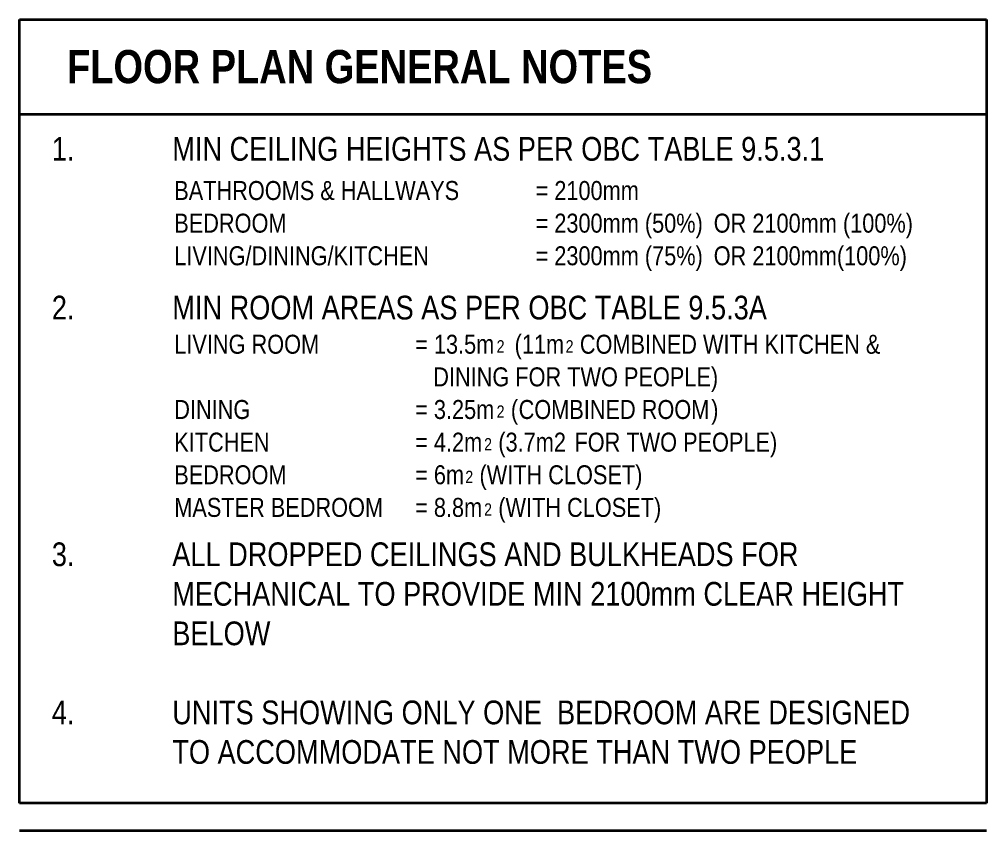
# Model space of a CAD drawing. Header units: millimetres. Extents: x -63583 to -8676, y -23737 to 12906.
# Drawn here: x -50537 to -45437, y -1900 to 2376 of the extents above; entities that cross this region are included whole.
import ezdxf

# ---------------------------------------------------------------- set-up
doc = ezdxf.new("R2010")
doc.units = ezdxf.units.MM
doc.layers.add('A-DETL', color=7, linetype='Continuous', lineweight=18, true_color=0x00a600)
doc.layers.add('G-ANNO-TEXT', color=7, linetype='Continuous', lineweight=9)
doc.styles.add('Arial Narrow_1', font='ARIALN.TTF', dxfattribs={"height": 100})
doc.styles.add('Arial Narrow_5', font='ARIALN.TTF', dxfattribs={"height": 125})
doc.styles.add('Arial Narrow_6', font='ARIALN.TTF', dxfattribs={"height": 64.991706})
doc.styles.add('Arial Narrow_B_1', font='ARIALNB.TTF', dxfattribs={"height": 175})

msp = doc.modelspace()

# ---------------------------------------------------------------- linework, layer by layer
at = {"layer": 'A-DETL', "color": 7, "lineweight": 35}
for p, q in [((-50537.3, 2375.7), (-45437.3, 2375.7)), ((-50537.3, -1754.9), (-50537.3, 2375.7)), ((-45437.3, 2375.7), (-45437.3, -1754.9)), ((-50537.3, 1875.7), (-45437.3, 1875.7)), ((-45437.3, -1754.9), (-50537.3, -1754.9)), ((-50537.3, -1899.7), (-45437.3, -1899.7))]:
    msp.add_line(p, q, dxfattribs=at)

# ---------------------------------------------------------------- texts
at = {"layer": 'G-ANNO-TEXT', "attachment_point": 1, "bg_fill": 3, "box_fill_scale": 1.25, "bg_fill_color": 256, "bg_fill_true_color": 13158600, "bg_fill_transparency": 0}
for s, insert, char_height, width, style in [('FLOOR PLAN GENERAL NOTES', (-50286, 2214.1), 175, 3791.982, 'Arial Narrow_B_1'), ('BATHROOMS & HALLWAYS ', (-49720.6, 1523.7), 100, 1904.008, 'Arial Narrow_1'), ('LIVING ROOM', (-49720.6, 713.6), 100, 937.974, 'Arial Narrow_1')]:
    msp.add_mtext(s, dxfattribs=dict(at, insert=insert, char_height=char_height, width=width, style=style))
at = {"layer": 'G-ANNO-TEXT', "char_height": 125, "attachment_point": 1, "style": 'Arial Narrow_5'}
for s, insert, width in [('1.', (-50366, 1755.8), 769.62), ('MIN CEILING HEIGHTS AS PER OBC TABLE 9.5.3.1', (-49731, 1755.8), 4168.775), ('2.', (-50366, 919.2), 144.304), ('^I', (-50247, 919.2), 625.316), ('MIN ROOM AREAS AS PER OBC TABLE 9.5.3A', (-49731, 919.2), 3804.007), ('3.', (-50366, -380.8), 144.304), ('^I', (-50247, -380.8), 625.316), ('ALL DROPPED CEILINGS AND BULKHEADS FOR ', (-49731, -380.8), 4048.522), ('^I', (-50366, -589.2), 769.62), ('MECHANICAL TO PROVIDE MIN 2100mm CLEAR HEIGHT ', (-49731, -589.2), 4721.939), ('^I', (-50366, -797.5), 769.62), ('BELOW ', (-49731, -797.5), 677.426), ('4.', (-50366, -1214.2), 144.304), ('^I', (-50247, -1214.2), 625.316), ('UNITS SHOWING ONLY ONE  BEDROOM ARE DESIGNED ', (-49731, -1214.2), 4766.032), ('^I', (-50366, -1422.6), 769.62), ('TO ACCOMMODATE NOT MORE THAN TWO PEOPLE', (-49731, -1422.6), 4393.248)]:
    msp.add_mtext(s, dxfattribs=dict(at, insert=insert, width=width))

# ---------------------------------------------------------------- next in the draw order: texts
at = {"layer": 'G-ANNO-TEXT', "char_height": 100, "attachment_point": 1, "style": 'Arial Narrow_1', "bg_fill": 3, "box_fill_scale": 1.25, "bg_fill_color": 256, "bg_fill_true_color": 13158600, "bg_fill_transparency": 0}
for s, insert, width in [('^I', (-48149.7, 1523.7), 404.852), ('BEDROOM', (-49720.6, 1351.7), 725.527), ('^I', (-48946.7, 713.6), 601.266)]:
    msp.add_mtext(s, dxfattribs=dict(at, insert=insert, width=width))

# ---------------------------------------------------------------- next in the draw order: texts
for s, insert, width in [('= 2100mm', (-47815.6, 1523.7), 677.426), ('= 13.5m', (-48450.6, 713.6), 521.097)]:
    msp.add_mtext(s, dxfattribs=dict(at, insert=insert, width=width))

# ---------------------------------------------------------------- next in the draw order: texts
at = {"layer": 'G-ANNO-TEXT', "attachment_point": 1, "bg_fill": 3, "box_fill_scale": 1.25, "bg_fill_color": 256, "bg_fill_true_color": 13158600, "bg_fill_transparency": 0}
for s, insert, char_height, width, style in [('^I^I^I', (-49122, 1351.7), 100, 1583.333, 'Arial Narrow_1'), ('2 ', (-48020.7, 684.9), 64.99, 76.16, 'Arial Narrow_6'), ('^I^I', (-49720.6, 541.6), 100, 1539.24, 'Arial Narrow_1')]:
    msp.add_mtext(s, dxfattribs=dict(at, insert=insert, char_height=char_height, width=width, style=style))

# ---------------------------------------------------------------- next in the draw order: texts
at = {"layer": 'G-ANNO-TEXT', "char_height": 100, "attachment_point": 1, "style": 'Arial Narrow_1', "bg_fill": 3, "box_fill_scale": 1.25, "bg_fill_color": 256, "bg_fill_true_color": 13158600, "bg_fill_transparency": 0}
for s, insert, width in [('= 2300mm (50%) ', (-47815.6, 1351.7), 1138.396), ('LIVING/DINING/KITCHEN', (-49720.6, 1179.8), 1655.485), (' (11m', (-47957.9, 713.6), 364.768), ('DINING ', (-49720.6, 369.7), 529.114)]:
    msp.add_mtext(s, dxfattribs=dict(at, insert=insert, width=width))

# ---------------------------------------------------------------- next in the draw order: texts
at = {"layer": 'G-ANNO-TEXT', "attachment_point": 1, "bg_fill": 3, "box_fill_scale": 1.25, "bg_fill_color": 256, "bg_fill_true_color": 13158600, "bg_fill_transparency": 0}
for s, insert, char_height, width, style in [('OR', (-46876.4, 1351.7), 100, 208.439, 'Arial Narrow_1'), ('^I', (-48354.7, 1179.8), 100, 653.375, 'Arial Narrow_1'), ('2', (-47656.9, 684.9), 65, 52.11, 'Arial Narrow_6')]:
    msp.add_mtext(s, dxfattribs=dict(at, insert=insert, char_height=char_height, width=width, style=style))

# ---------------------------------------------------------------- next in the draw order: texts
at = {"layer": 'G-ANNO-TEXT', "char_height": 100, "attachment_point": 1, "style": 'Arial Narrow_1', "bg_fill": 3, "box_fill_scale": 1.25, "bg_fill_color": 256, "bg_fill_true_color": 13158600, "bg_fill_transparency": 0}
for s, insert, width in [(' 2100mm (100%)', (-46704.4, 1351.7), 1094.303), (' COMBINED WITH KITCHEN & ', (-47613.9, 713.6), 2036.286)]:
    msp.add_mtext(s, dxfattribs=dict(at, insert=insert, width=width))

# ---------------------------------------------------------------- next in the draw order: texts
for s, insert, width in [('= 2300mm (75%) ', (-47815.6, 1179.8), 1138.396), ('^I', (-45933.8, 713.6), 28.059), ('   DINING FOR TWO PEOPLE)', (-48450.6, 541.6), 1976.16)]:
    msp.add_mtext(s, dxfattribs=dict(at, insert=insert, width=width))

# ---------------------------------------------------------------- next in the draw order: texts
for s, insert, width in [('OR', (-46876.4, 1179.8), 208.439), ('^I^I', (-49284.1, 369.7), 1010.126)]:
    msp.add_mtext(s, dxfattribs=dict(at, insert=insert, width=width))

# ---------------------------------------------------------------- next in the draw order: texts
for s, insert, width in [(' 2100mm(100%)', (-46704.4, 1179.8), 1054.219), ('= 3.25m', (-48450.6, 369.7), 521.097), ('KITCHEN ', (-49720.6, 197.7), 661.392)]:
    msp.add_mtext(s, dxfattribs=dict(at, insert=insert, width=width))

# ---------------------------------------------------------------- next in the draw order: texts
at = {"layer": 'G-ANNO-TEXT', "attachment_point": 1, "bg_fill": 3, "box_fill_scale": 1.25, "bg_fill_color": 256, "bg_fill_true_color": 13158600, "bg_fill_transparency": 0}
for s, insert, char_height, width, style in [('2', (-48020.7, 340.9), 65, 52.11, 'Arial Narrow_6'), ('^I^I', (-49174.9, 197.7), 100, 877.848, 'Arial Narrow_1')]:
    msp.add_mtext(s, dxfattribs=dict(at, insert=insert, char_height=char_height, width=width, style=style))

# ---------------------------------------------------------------- next in the draw order: texts
at = {"layer": 'G-ANNO-TEXT', "char_height": 100, "attachment_point": 1, "style": 'Arial Narrow_1', "bg_fill": 3, "box_fill_scale": 1.25, "bg_fill_color": 256, "bg_fill_true_color": 13158600, "bg_fill_transparency": 0}
for s, insert, width in [(' (', (-47977.7, 369.7), 88.186), ('BEDROOM ', (-49720.6, 25.7), 765.612)]:
    msp.add_mtext(s, dxfattribs=dict(at, insert=insert, width=width))

# ---------------------------------------------------------------- next in the draw order: texts
for s, insert, width in [('COMBINED ROOM', (-47904.9, 369.7), 1230.59), ('= 4.2m', (-48450.6, 197.7), 440.928)]:
    msp.add_mtext(s, dxfattribs=dict(at, insert=insert, width=width))

# ---------------------------------------------------------------- next in the draw order: texts
at = {"layer": 'G-ANNO-TEXT', "attachment_point": 1, "bg_fill": 3, "box_fill_scale": 1.25, "bg_fill_color": 256, "bg_fill_true_color": 13158600, "bg_fill_transparency": 0}
for s, insert, char_height, width, style in [(')', (-46889.6, 369.7), 100, 48.101, 'Arial Narrow_1'), ('2', (-48086.8, 169), 65, 52.11, 'Arial Narrow_6'), ('^I^I', (-49089, 25.7), 100, 773.628, 'Arial Narrow_1')]:
    msp.add_mtext(s, dxfattribs=dict(at, insert=insert, char_height=char_height, width=width, style=style))

# ---------------------------------------------------------------- next in the draw order: texts
at = {"layer": 'G-ANNO-TEXT', "char_height": 100, "attachment_point": 1, "style": 'Arial Narrow_1', "bg_fill": 3, "box_fill_scale": 1.25, "bg_fill_color": 256, "bg_fill_true_color": 13158600, "bg_fill_transparency": 0}
for s, insert, width in [(' (3.7m2 ', (-48043.9, 197.7), 525.105), ('= 6m', (-48450.6, 25.7), 320.675)]:
    msp.add_mtext(s, dxfattribs=dict(at, insert=insert, width=width))

# ---------------------------------------------------------------- next in the draw order: texts
at = {"layer": 'G-ANNO-TEXT', "attachment_point": 1, "bg_fill": 3, "box_fill_scale": 1.25, "bg_fill_color": 256, "bg_fill_true_color": 13158600, "bg_fill_transparency": 0}
for s, insert, char_height, width, style in [('FOR TWO PEOPLE)', (-47610.6, 197.7), 100, 1326.793, 'Arial Narrow_1'), ('2', (-48186.1, -3), 65, 52.11, 'Arial Narrow_6'), ('MASTER BEDROOM ', (-49720.6, -146.3), 100, 1398.945, 'Arial Narrow_1')]:
    msp.add_mtext(s, dxfattribs=dict(at, insert=insert, char_height=char_height, width=width, style=style))

# ---------------------------------------------------------------- next in the draw order: texts
at = {"layer": 'G-ANNO-TEXT', "char_height": 100, "attachment_point": 1, "style": 'Arial Narrow_1', "bg_fill": 3, "box_fill_scale": 1.25, "bg_fill_color": 256, "bg_fill_true_color": 13158600, "bg_fill_transparency": 0}
for s, insert, width in [(' (WITH CLOSET)', (-48143.1, 25.7), 1106.329), ('^I', (-48566.4, -146.3), 140.295)]:
    msp.add_mtext(s, dxfattribs=dict(at, insert=insert, width=width))

# ---------------------------------------------------------------- next in the draw order: texts
at = {"layer": 'G-ANNO-TEXT', "insert": (-48450.6, -146.3), "char_height": 100, "width": 440.928, "attachment_point": 1, "style": 'Arial Narrow_1', "bg_fill": 3, "box_fill_scale": 1.25, "bg_fill_color": 256, "bg_fill_true_color": 13158600, "bg_fill_transparency": 0}
msp.add_mtext('= 8.8m', dxfattribs=at)

# ---------------------------------------------------------------- next in the draw order: texts
at = {"layer": 'G-ANNO-TEXT', "insert": (-48086.8, -175), "char_height": 65, "width": 52.11, "attachment_point": 1, "style": 'Arial Narrow_6', "bg_fill": 3, "box_fill_scale": 1.25, "bg_fill_color": 256, "bg_fill_true_color": 13158600, "bg_fill_transparency": 0}
msp.add_mtext('2', dxfattribs=at)

# ---------------------------------------------------------------- next in the draw order: texts
at = {"layer": 'G-ANNO-TEXT', "insert": (-48043.9, -146.3), "char_height": 100, "width": 1106.329, "attachment_point": 1, "style": 'Arial Narrow_1', "bg_fill": 3, "box_fill_scale": 1.25, "bg_fill_color": 256, "bg_fill_true_color": 13158600, "bg_fill_transparency": 0}
msp.add_mtext(' (WITH CLOSET)', dxfattribs=at)

doc.saveas('drawing.dxf')
